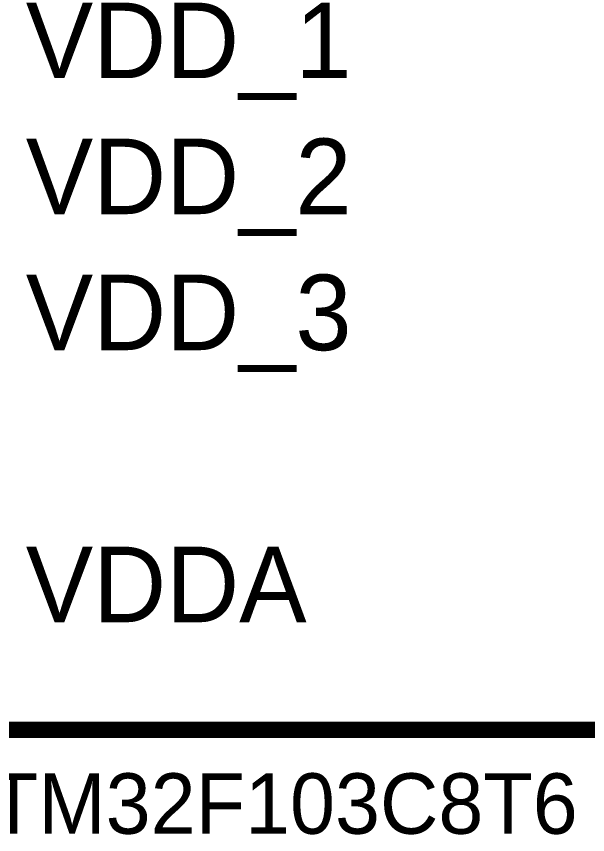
# Model space of a CAD drawing. Header units: millimetres. Extents: x 0 to 11.5, y 0 to 7.6.
# Drawn here: x 4.859 to 5.271, y 4.274 to 4.864 of the extents above; entities that cross this region are included whole.
import ezdxf

# ---------------------------------------------------------------- set-up
doc = ezdxf.new("R2010")
doc.units = ezdxf.units.MM
doc.header["$MEASUREMENT"] = 0
doc.layers.add('Sheet', color=255, linetype='Continuous')

msp = doc.modelspace()

# ---------------------------------------------------------------- linework, layer by layer
at = {"layer": 'Sheet', "const_width": 0.0118}
msp.add_lwpolyline([(5.59043, 4.34928), (4.81031, 4.34928)], dxfattribs=at)

# ---------------------------------------------------------------- texts
at = {"layer": 'Sheet'}
for s, height, p in [('VDD_1', 0.054519, (4.86622, 4.81951)), ('VDD_2', 0.054519, (4.86622, 4.72138)), ('VDD_3', 0.054519, (4.86622, 4.62324)), ('VDDA', 0.054519, (4.86622, 4.42697)), ('STM32F103C8T6', 0.0436155, (4.80076, 4.27432))]:
    msp.add_text(s, height=height, dxfattribs=at).set_placement(p)

doc.saveas('drawing.dxf')
